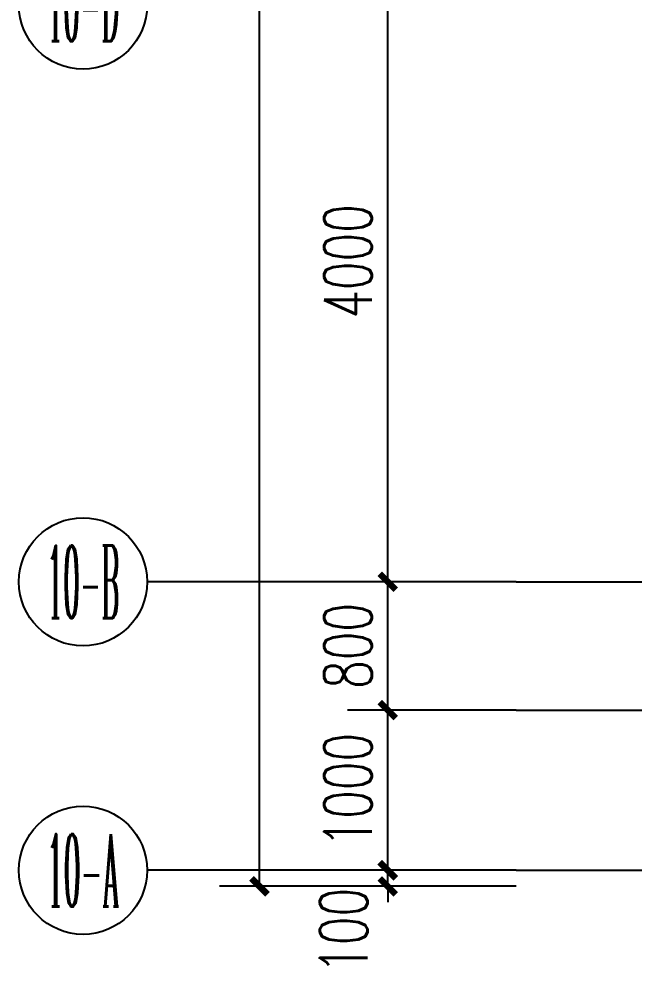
# Model space of a CAD drawing. Header units: millimetres. Extents: x 815519 to 890079, y 147095 to 251022.
# Drawn here: x 816019 to 819855, y 153704 to 159609 of the extents above; entities that cross this region are included whole.
import ezdxf
from ezdxf.enums import TextEntityAlignment as Align

# ---------------------------------------------------------------- set-up
doc = ezdxf.new("R2010")
doc.units = ezdxf.units.MM
doc.header["$LTSCALE"] = 1000
doc.linetypes.add('DOTE', pattern=[61.468, 50.8, -5.08, 0.508, -5.08])
doc.layers.get('Defpoints').update_dxf_attribs({"color": 1})
for name, color, linetype in [('AXIS', 3, 'Continuous'), ('AXIS_TEXT', 7, 'Continuous'), ('PUB_DIM', 3, 'Continuous'), ('看线', 163, 'Continuous')]:
    doc.layers.add(name, color=color, linetype=linetype)
doc.layers.add('DOTE', color=1, linetype='DOTE', plot=False)
doc.styles.add('_TCH_AXIS', font='COMPLEX', dxfattribs={"bigfont": 'GBCBIG'})
doc.styles.add('_TCH_DIM_T3', font='SIMPLEX.shx', dxfattribs={"width": 0.7, "bigfont": 'GBCBIG.shx'})
doc.styles.add('COMPLEX', font='COMPLEX')
doc.dimstyles.new('_TCH_ARCH&&100', dxfattribs={"dimtxt": 297.5, "dimasz": 100, "dimexe": 250, "dimexo": 300, "dimgap": 100, "dimtad": 1, "dimdec": 0, "dimzin": 0, "dimdsep": 46, "dimtxsty": '_TCH_DIM_T3', "dimblk": 'ARCHTICK', "dimcen": 0.09, "dimclrt": 7, "dimazin": 2, "dimtfac": 1, "dimtdec": 0, "dimtix": 1, "dimtmove": 2, "dimatfit": 3, "dimfxl": 1, "dimtolj": 1, "dimtzin": 0, "dimarcsym": 0})

# ---------------------------------------------------------------- blocks, each defined once
blk = doc.blocks.new('_ArchTick')
at = {"color": 0, "linetype": 'ByBlock', "const_width": 0.4}
blk.add_lwpolyline([(-0.5, -0.5), (0.5, 0.5)], dxfattribs=at)
blk = doc.blocks.new('*D614')
at = {"layer": 'Defpoints', "color": 0, "transparency": 16777216}
for p in [(-372433.1, 361950), (-371333.1, 361950), (-371333.1, 346150)]:
    blk.add_point(p, dxfattribs=at)
at = {"layer": 'PUB_DIM', "color": 0, "lineweight": -2, "transparency": 16777216}
for p, q in [((-371633.1, 361950), (-372683.1, 361950)), ((-372433.1, 346150), (-372433.1, 361950)), ((-371633.1, 346150), (-372683.1, 346150))]:
    blk.add_line(p, q, dxfattribs=at)
at = {"layer": 'PUB_DIM', "color": 0, "lineweight": -2, "transparency": 16777216, "xscale": 100, "yscale": 100, "zscale": 100}
for p, rotation in [((-372433.1, 361950), 90), ((-372433.1, 346150), 270)]:
    blk.add_blockref('_ArchTick', p, dxfattribs=dict(at, rotation=rotation))
at = {"layer": 'PUB_DIM', "color": 7, "transparency": 16777216, "insert": (-372681.8, 354050), "char_height": 297.5, "attachment_point": 5, "rotation": 90, "style": '_TCH_DIM_T3'}
blk.add_mtext('\\A1;15800', dxfattribs=at)
blk = doc.blocks.new('_AXISO')
blk.add_circle((0, 0), 0.5)
at = {"layer": 'AXIS_TEXT', "style": 'COMPLEX', "width": 1.041667}
blk.add_attdef('A', text='', height=0.56, dxfattribs=at).set_placement((-0.25, -0.28), (0.25, -0.28), align=Align.FIT)
blk = doc.blocks.new('*D624')
at = {"layer": 'Defpoints', "color": 0, "transparency": 16777216}
for p in [(-371633.1, 352050), (-370533.1, 352050), (-370533.1, 348050)]:
    blk.add_point(p, dxfattribs=at)
at = {"layer": 'PUB_DIM', "color": 0, "lineweight": -2, "transparency": 16777216}
for p, q in [((-370833.1, 352050), (-371883.1, 352050)), ((-371633.1, 348050), (-371633.1, 352050)), ((-370833.1, 348050), (-371883.1, 348050))]:
    blk.add_line(p, q, dxfattribs=at)
at = {"layer": 'PUB_DIM', "color": 0, "lineweight": -2, "transparency": 16777216, "xscale": 100, "yscale": 100, "zscale": 100}
for p, rotation in [((-371633.1, 352050), 90), ((-371633.1, 348050), 270)]:
    blk.add_blockref('_ArchTick', p, dxfattribs=dict(at, rotation=rotation))
at = {"layer": 'PUB_DIM', "color": 7, "transparency": 16777216, "insert": (-371881.8, 350050), "char_height": 297.5, "attachment_point": 5, "rotation": 90, "style": '_TCH_DIM_T3'}
blk.add_mtext('\\A1;4000', dxfattribs=at)
blk = doc.blocks.new('*D625')
at = {"layer": 'Defpoints', "color": 0, "transparency": 16777216}
for p in [(-371633.1, 348050), (-370533.1, 348050), (-370533.1, 347250)]:
    blk.add_point(p, dxfattribs=at)
at = {"layer": 'PUB_DIM', "color": 0, "lineweight": -2, "transparency": 16777216}
for p, q in [((-370833.1, 348050), (-371883.1, 348050)), ((-371633.1, 347250), (-371633.1, 348050)), ((-370833.1, 347250), (-371883.1, 347250))]:
    blk.add_line(p, q, dxfattribs=at)
at = {"layer": 'PUB_DIM', "color": 0, "lineweight": -2, "transparency": 16777216, "xscale": 100, "yscale": 100, "zscale": 100}
for p, rotation in [((-371633.1, 348050), 90), ((-371633.1, 347250), 270)]:
    blk.add_blockref('_ArchTick', p, dxfattribs=dict(at, rotation=rotation))
at = {"layer": 'PUB_DIM', "color": 7, "transparency": 16777216, "insert": (-371881.8, 347650), "char_height": 297.5, "attachment_point": 5, "rotation": 90, "style": '_TCH_DIM_T3'}
blk.add_mtext('\\A1;800', dxfattribs=at)
blk = doc.blocks.new('*D626')
at = {"layer": 'Defpoints', "color": 0, "transparency": 16777216}
for p in [(-371633.1, 347250), (-370533.1, 347250), (-370533.1, 346250)]:
    blk.add_point(p, dxfattribs=at)
at = {"layer": 'PUB_DIM', "color": 0, "lineweight": -2, "transparency": 16777216}
for p, q in [((-370833.1, 347250), (-371883.1, 347250)), ((-371633.1, 346250), (-371633.1, 347250)), ((-370833.1, 346250), (-371883.1, 346250))]:
    blk.add_line(p, q, dxfattribs=at)
at = {"layer": 'PUB_DIM', "color": 0, "lineweight": -2, "transparency": 16777216, "xscale": 100, "yscale": 100, "zscale": 100}
for p, rotation in [((-371633.1, 347250), 90), ((-371633.1, 346250), 270)]:
    blk.add_blockref('_ArchTick', p, dxfattribs=dict(at, rotation=rotation))
at = {"layer": 'PUB_DIM', "color": 7, "transparency": 16777216, "insert": (-371881.8, 346750), "char_height": 297.5, "attachment_point": 5, "rotation": 90, "style": '_TCH_DIM_T3'}
blk.add_mtext('\\A1;1000', dxfattribs=at)
blk = doc.blocks.new('*D627')
at = {"layer": 'Defpoints', "color": 0, "transparency": 16777216}
for p in [(-371633.1, 346250), (-370533.1, 346250), (-370533.1, 346150)]:
    blk.add_point(p, dxfattribs=at)
at = {"layer": 'PUB_DIM', "color": 0, "lineweight": -2, "transparency": 16777216}
for p, q in [((-371633.1, 346250), (-371633.1, 346350)), ((-370833.1, 346250), (-371883.1, 346250)), ((-371633.1, 346150), (-371633.1, 346250)), ((-370833.1, 346150), (-371883.1, 346150)), ((-371633.1, 346150), (-371633.1, 346050))]:
    blk.add_line(p, q, dxfattribs=at)
at = {"layer": 'PUB_DIM', "color": 0, "lineweight": -2, "transparency": 16777216, "xscale": 100, "yscale": 100, "zscale": 100}
for p, rotation in [((-371633.1, 346250), 270), ((-371633.1, 346150), 90)]:
    blk.add_blockref('_ArchTick', p, dxfattribs=dict(at, rotation=rotation))
at = {"layer": 'PUB_DIM', "color": 7, "transparency": 16777216, "insert": (-371908.1, 345872.5), "char_height": 297.5, "attachment_point": 5, "rotation": 90, "style": '_TCH_DIM_T3'}
blk.add_mtext('\\A1;100', dxfattribs=at)
blk = doc.blocks.new('10#标准层轴网')
at = {"layer": 'AXIS'}
for p, q in [((-370833.1, 348050), (-373133.1, 348050)), ((-370833.1, 346250), (-373133.1, 346250))]:
    blk.add_line(p, q, dxfattribs=at)
at = {"layer": 'DOTE'}
for p, q in [((-370833.1, 348050), (-303473.1, 348050)), ((-370833.1, 347250), (-366333.1, 347250)), ((-370833.1, 346250), (-303473.1, 346250))]:
    blk.add_line(p, q, dxfattribs=at)
at = {"layer": 'AXIS'}
ref = blk.add_blockref('_AXISO', (-373533.1, 351650), dxfattribs=dict(at, xscale=800, yscale=800, zscale=800))
ref.add_attrib('A', '10-D', dxfattribs={"layer": 'AXIS_TEXT', "height": 452.55, "style": '_TCH_AXIS', "width": 0.269231}).set_placement((-373759.4, 351423.7), (-373306.8, 351423.7), align=Align.FIT)
ref = blk.add_blockref('_AXISO', (-373533.1, 348050), dxfattribs=dict(at, xscale=800, yscale=800, zscale=800))
ref.add_attrib('A', '10-B', dxfattribs={"layer": 'AXIS_TEXT', "height": 452.55, "style": '_TCH_AXIS', "width": 0.269231}).set_placement((-373759.4, 347823.7), (-373306.8, 347823.7), align=Align.FIT)
ref = blk.add_blockref('_AXISO', (-373533.1, 346250), dxfattribs=dict(at, xscale=800, yscale=800, zscale=800))
ref.add_attrib('A', '10-A', dxfattribs={"layer": 'AXIS_TEXT', "height": 452.55, "style": '_TCH_AXIS', "width": 0.265823}).set_placement((-373759.4, 346023.7), (-373306.8, 346023.7), align=Align.FIT)
at = {"layer": 'PUB_DIM'}
for p1, p2, picture, middle in [((-371333.1, 346150), (-371333.1, 361950), '*D614', (-372681.8, 354050)), ((-370533.1, 348050), (-370533.1, 352050), '*D624', (-371881.8, 350050)), ((-370533.1, 347250), (-370533.1, 348050), '*D625', (-371881.8, 347650)), ((-370533.1, 346250), (-370533.1, 347250), '*D626', (-371881.8, 346750))]:
    dim = blk.add_aligned_dim(p1=p1, p2=p2, distance=1100, dimstyle='_TCH_ARCH&&100', dxfattribs=at)
    dim.commit()
    dim.dimension.update_dxf_attribs({"geometry": picture, "text_midpoint": middle})
dim = blk.add_linear_dim(base=(-371633.1, 346250), p1=(-370533.1, 346150), p2=(-370533.1, 346250), angle=90, dimstyle='_TCH_ARCH&&100', dxfattribs=at)
dim.commit()
dim.dimension.update_dxf_attribs({"geometry": '*D627', "text_midpoint": (-371908.1, 345872.5), "dimtype": 129})

msp = doc.modelspace()

# ---------------------------------------------------------------- block references
at = {"layer": '看线'}
msp.add_blockref('10#标准层轴网', (1189952.5, -191954.6), dxfattribs=at)

doc.saveas('drawing.dxf')
